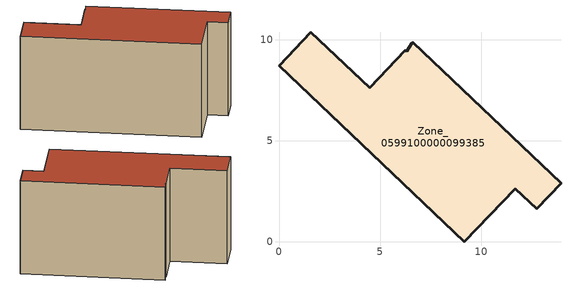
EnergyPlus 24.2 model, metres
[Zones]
Zone_0599100000099385
 floor ground (C_G): 4.48,7.62 6.25,9.48 6.31,9.44 6.57,9.82 6.62,9.86 13.94,2.9 12.74,1.64 11.69,2.64 9.17,0 0,8.72 1.58,10.38 z0
 wall outside (C_F): 0,8.72 9.17,0 11.69,2.64 12.74,1.64 13.94,2.9 6.62,9.86 6.57,9.82 6.31,9.44 6.25,9.48 4.48,7.62 1.58,10.38 0,8.72 z0:7.12
 roof outside (C_R): 6.25,9.48 4.48,7.62 1.58,10.38 0,8.72 9.17,0 11.69,2.64 12.74,1.64 13.94,2.9 6.62,9.86 6.57,9.82 6.31,9.44 z7.12
[BUILDING]
Pand.0599100000099385: North Axis=0; Terrain=City; Loads Convergence Tolerance Value=0.04; Temperature Convergence Tolerance Value=0.4; Solar Distribution=FullExterior; Maximum Number of Warmup Days=25; Minimum Number of Warmup Days=1
[Site:Location]
Rotterdam.The.Hague.AP_ZH_NLD Design_Conditions: Latitude=51.96; Longitude=4.45; Time Zone=1; Elevation=-4.5
[SITE:GROUNDTEMPERATURE:BUILDINGSURFACE]
18, 18, 18, 18, 18, 18, 18, 18, 18, 18, 18, 18
[MATERIAL] Thermal Absorptance=0.9; Solar Absorptance=0.7; Visible Absorptance=0.7
Name | Roughness | Thickness | Conductivity | Density | Specific Heat
G.TI.1975-1991 | MediumSmooth | 0.15 | 0.288461 | 540 | 1210
F.TI.1975-1991 | Rough | 0.3 | 0.230769 | 1920 | 840
R.TI.1975-1991 | MediumRough | 0.2 | 0.153846 | 1500 | 1000
[CONSTRUCTION]
C_G: G.TI.1975-1991
C_F: F.TI.1975-1991
C_R: R.TI.1975-1991
[ZONE]
Zone_0599100000099385: Type=1; Multiplier=1; Ceiling Height=Autocalculate; Volume=Autocalculate; Floor Area=autocalculate; Part of Total Floor Area=Yes
[ZONEINFILTRATION:DESIGNFLOWRATE]
Infil_Zone_0599100000099385: Zone or ZoneList or Space or SpaceList=Zone_0599100000099385; Schedule=AlwaysOn; Design Flow Rate Calculation Method=Flow/Area; Flow Rate per Floor Area=0.003; Constant Term Coefficient=1; Temperature Term Coefficient=0; Velocity Term Coefficient=0; Velocity Squared Term Coefficient=0
[HVACTEMPLATE:ZONE:IDEALLOADSAIRSYSTEM]
Zone_0599100000099385: Maximum Heating Supply Air Temperature=50; Minimum Cooling Supply Air Temperature=13; Maximum Heating Supply Air Humidity Ratio=0.0156; Minimum Cooling Supply Air Humidity Ratio=0.0077; Heating Limit=NoLimit; Cooling Limit=NoLimit; Dehumidification Control Type=ConstantSensibleHeatRatio; Cooling Sensible Heat Ratio=0.7; Dehumidification Setpoint=60; Humidification Control Type=None; Humidification Setpoint=30; Outdoor Air Method=None; Outdoor Air Flow Rate per Person=0.00944; Outdoor Air Flow Rate per Zone Floor Area=0; Outdoor Air Flow Rate per Zone=0; Demand Controlled Ventilation Type=None; Outdoor Air Economizer Type=NoEconomizer; Heat Recovery Type=None; Sensible Heat Recovery Effectiveness=0.7; Latent Heat Recovery Effectiveness=0.65
[ZONECONTROL:THERMOSTAT]
ThermostatControl_Zone_0599100000099385: Zone or ZoneList=Zone_0599100000099385; Control Type Schedule=DualSetpointControlType; Control 1=Thermostat_Zone_0599100000099385; Temperature Difference Between Cutout And Setpoint=0
[THERMOSTATSETPOINT:DUALSETPOINT]
Thermostat_Zone_0599100000099385: Heating Setpoint Temperature Schedule=HeatingSetpoint_Zone_0599100000099385; Cooling Setpoint Temperature Schedule=CoolingSetpoint_Zone_0599100000099385
[SCHEDULE:COMPACT]
HeatingSetpoint_Zone_0599100000099385: Through: 12/31, For: AllDays, Until: 24:00, 21
CoolingSetpoint_Zone_0599100000099385: Through: 12/31, For: AllDays, Until: 24:00, 24
DualSetpointControlType: Through: 12/31, For: AllDays, Until: 24:00, 4
AlwaysOn: Through: 12/31, For: AllDays, Until: 24:00, 1
